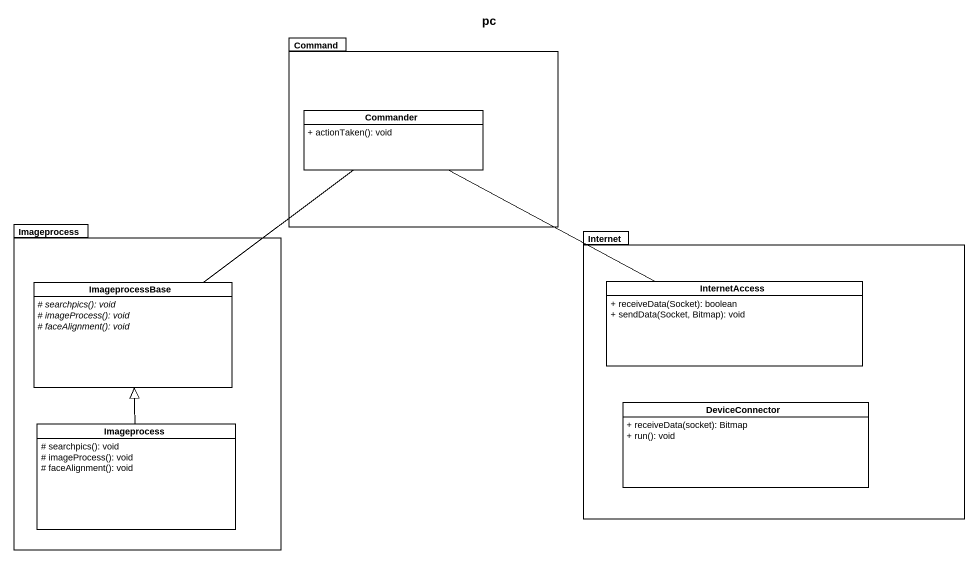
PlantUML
@startuml
title pc
hide circle
hide empty members
skinparam classAttributeIconSize 0
package Command {
  class Commander {
    + actionTaken(): void
  }
}
package Imageprocess {
  class ImageprocessBase {
    {abstract} # searchpics(): void
    {abstract} # imageProcess(): void
    {abstract} # faceAlignment(): void
  }
  class "Imageprocess" as Imageprocess_2 {
    # searchpics(): void
    # imageProcess(): void
    # faceAlignment(): void
  }
}
package Internet {
  class InternetAccess {
    + receiveData(Socket): boolean
    + sendData(Socket, Bitmap): void
  }
  class DeviceConnector {
    + receiveData(socket): Bitmap
    + run(): void
  }
}
Commander -- ImageprocessBase
Commander -right- InternetAccess
Imageprocess_2 -up-|> ImageprocessBase
@enduml
